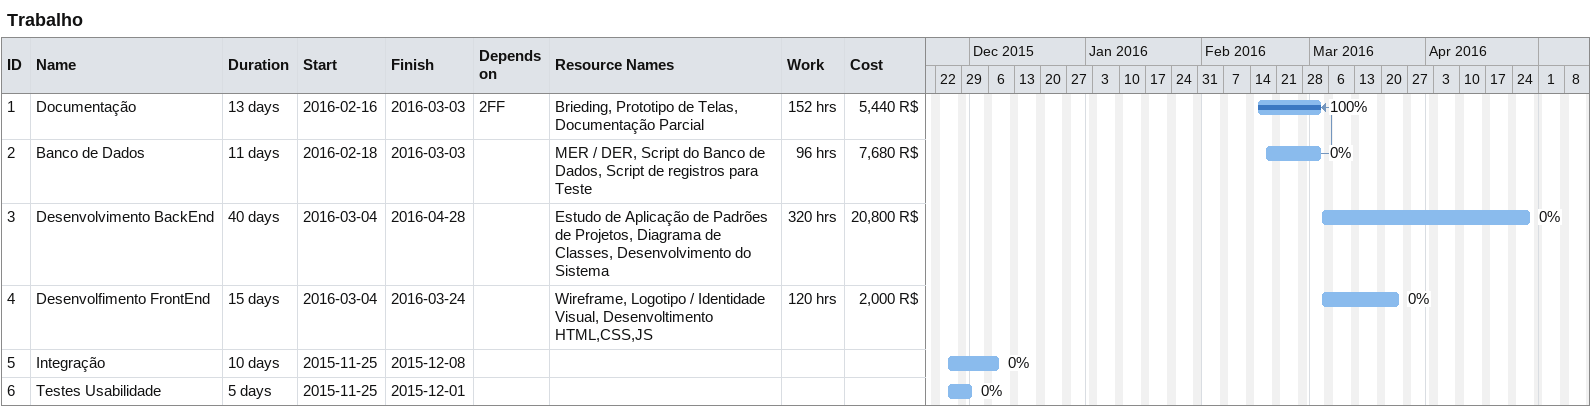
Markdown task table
Trabalho

| ID | Task | Duration | Start | Finish | Predecessors | Resources | % complete | Work (h) | Cost (R$) |
|---|---|---|---|---|---|---|---|---|---|
| 1 | Documentação | 13d | 2016-02-16 | 2016-03-03 | 2FF | Brieding, Prototipo de Telas, Documentação Parcial | 100 | 152 | 5440 |
| 2 | Banco de Dados | 11d | 2016-02-18 | 2016-03-03 |  | MER / DER, Script do Banco de Dados, Script de registros para Teste | 0 | 96 | 7680 |
| 3 | Desenvolvimento BackEnd | 40d | 2016-03-04 | 2016-04-28 |  | Estudo de Aplicação de Padrões de Projetos, Diagrama de Classes, Desenvolvimento do Sistema | 0 | 320 | 20800 |
| 4 | Desenvolfimento FrontEnd | 15d | 2016-03-04 | 2016-03-24 |  | Wireframe, Logotipo / Identidade Visual, Desenvoltimento HTML,CSS,JS | 0 | 120 | 2000 |
| 5 | Integração | 10d | 2015-11-25 | 2015-12-08 |  |  | 0 |  |  |
| 6 | Testes Usabilidade | 5d | 2015-11-25 | 2015-12-01 |  |  | 0 |  |  |
